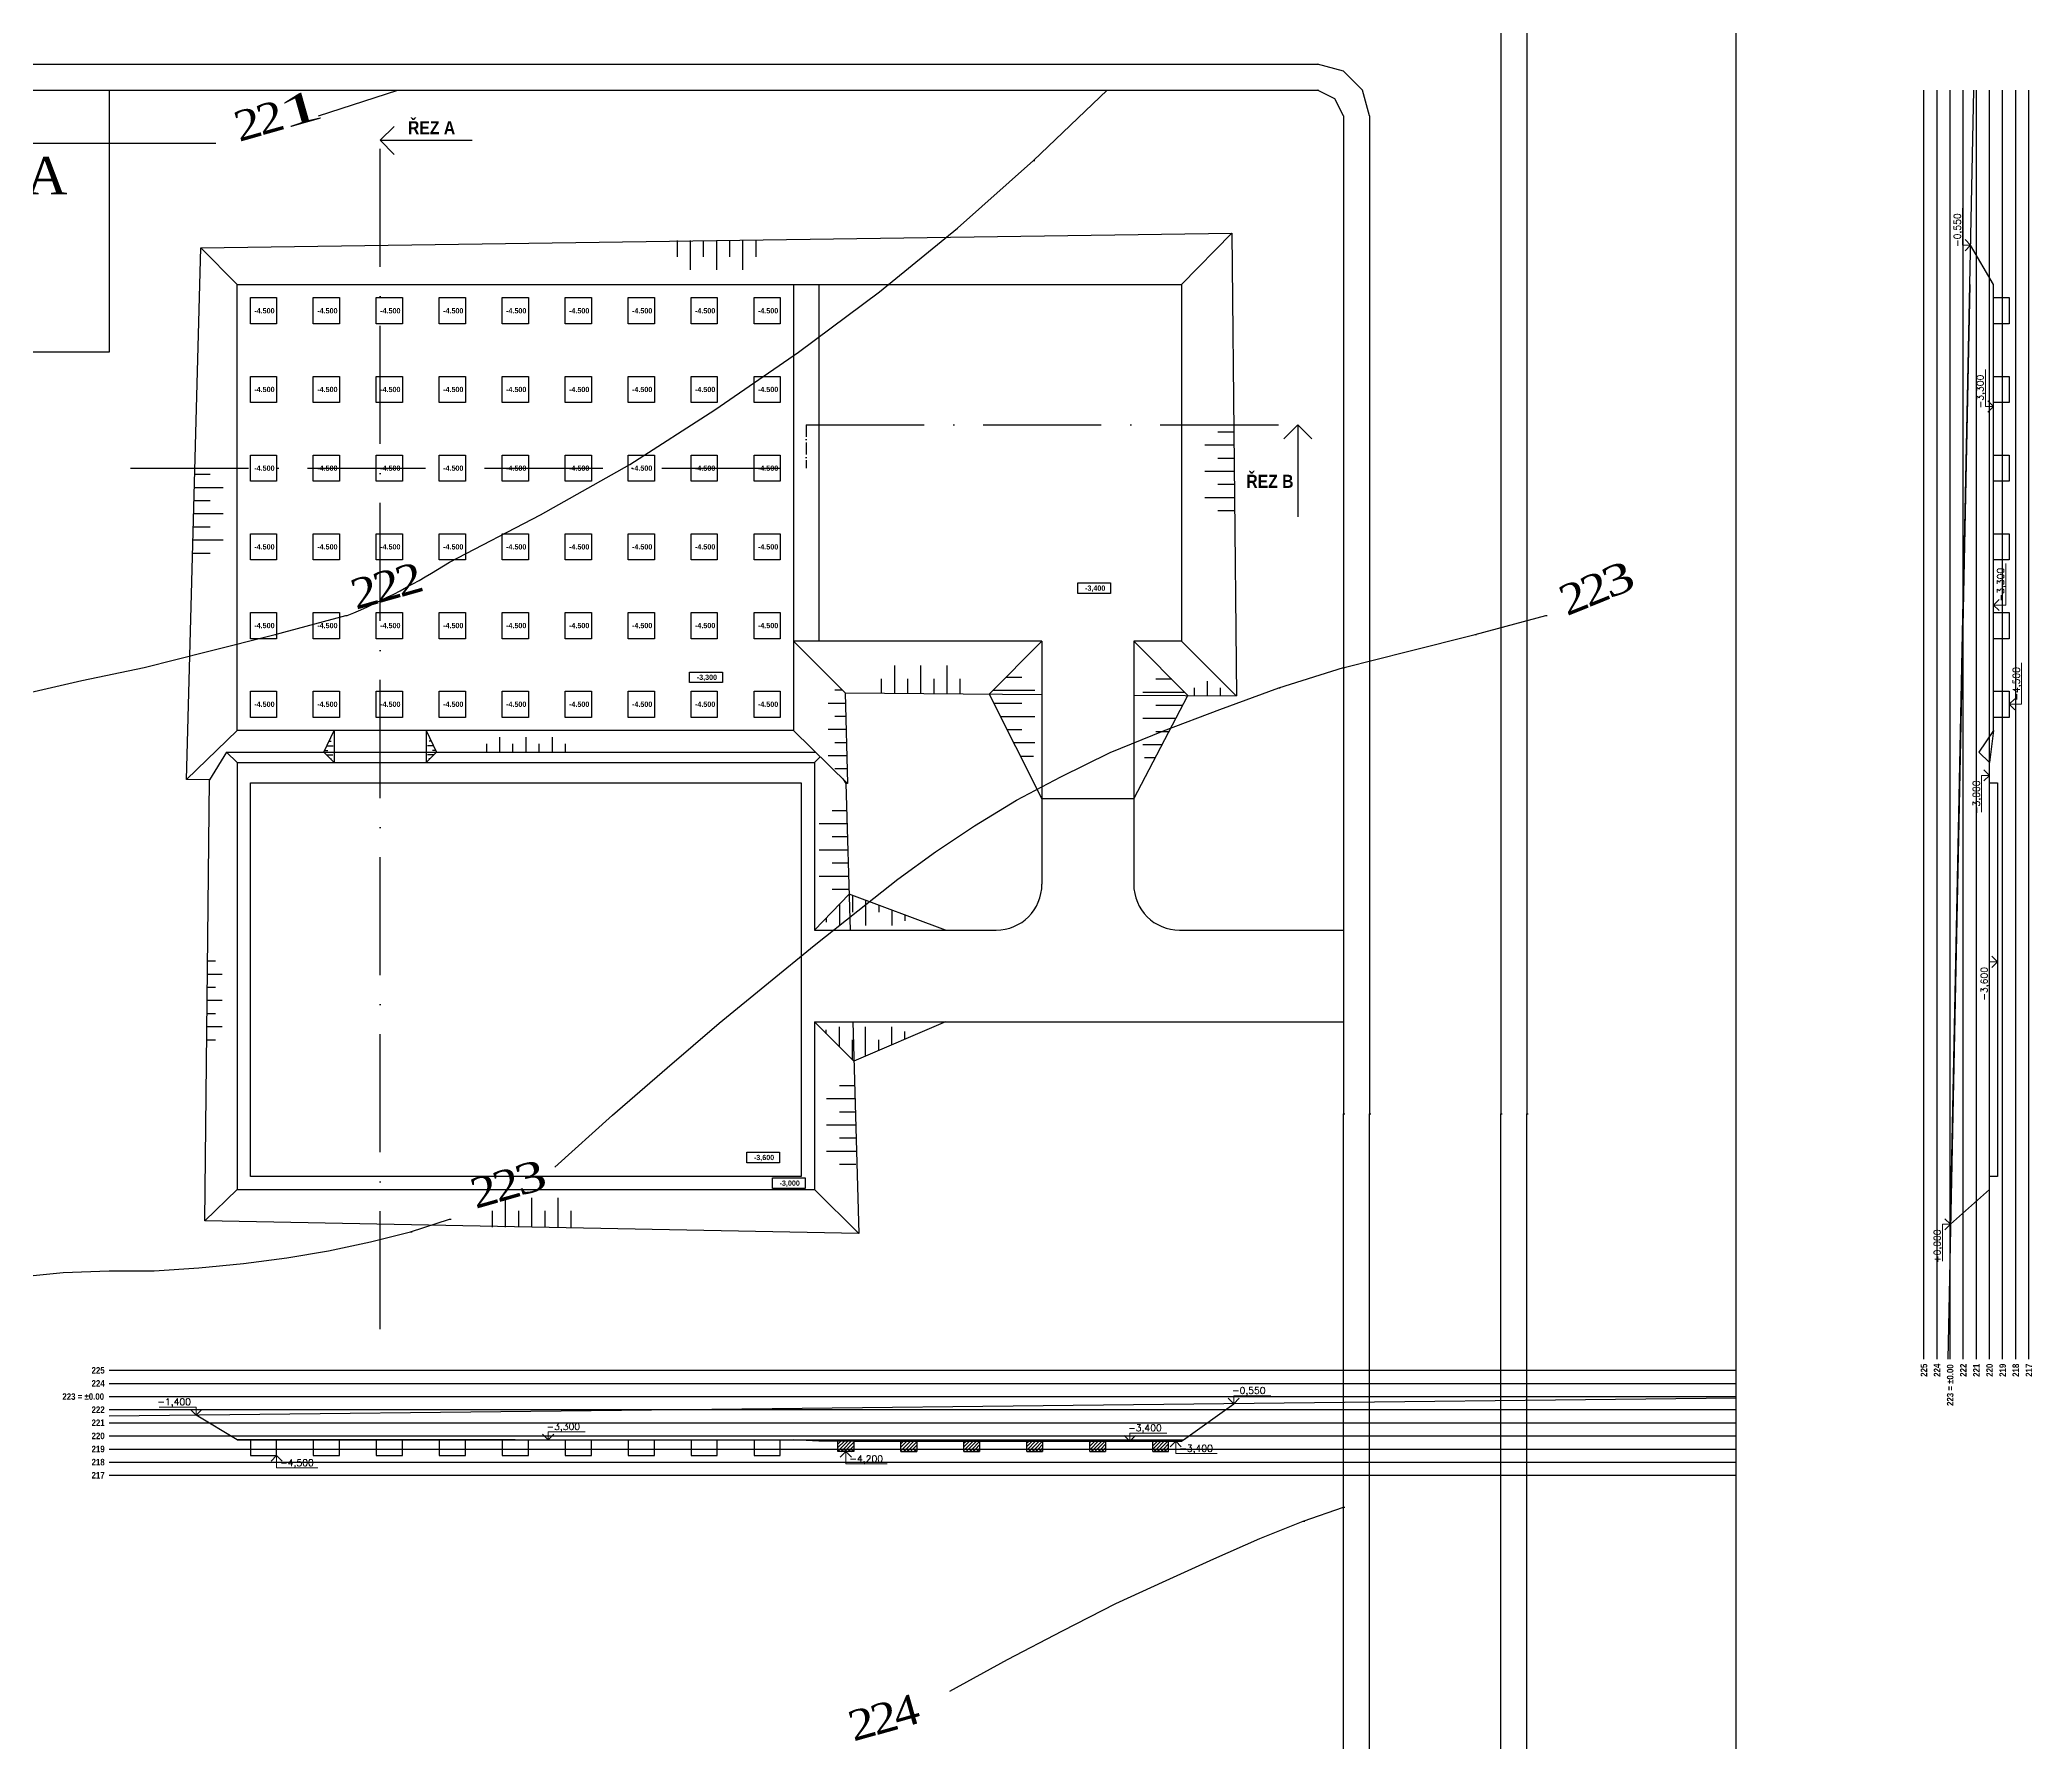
# Model space of a CAD drawing. Header units: millimetres. Extents: x -51 to 2999949, y -1641567 to 415040.
# Drawn here: x 1010620 to 1162515, y -1203303 to -1073515 of the extents above; entities that cross this region are included whole.
import ezdxf

# ---------------------------------------------------------------- set-up
doc = ezdxf.new("R2010")
doc.units = ezdxf.units.MM
doc.header["$LTSCALE"] = 75
doc.header["$MEASUREMENT"] = 0
doc.linetypes.add('ACAD_ISO10W100', pattern=[18, 12, -3, 0, -3])
doc.layers.get('0').update_dxf_attribs({"linetype": 'CONTINUOUS'})
for name, color, linetype in [('cesty', 161, 'CONTINUOUS'), ('DNO', 210, 'CONTINUOUS'), ('objekt A patky', 130, 'CONTINUOUS'), ('objekt A+B', 10, 'CONTINUOUS'), ('objekt C', 30, 'CONTINUOUS'), ('objekt C deska', 150, 'CONTINUOUS'), ('svahování', 80, 'CONTINUOUS'), ('TEXT hloubky ŘEZ', 255, 'CONTINUOUS'), ('TEXT hlouby PPD', 255, 'CONTINUOUS'), ('TEXT hlouby SJ', 6, 'CONTINUOUS'), ('ŘEZ', 10, 'ACAD_ISO10W100'), ('ŘEZ bílá', 251, 'CONTINUOUS'), ('ŘEZ červená', 10, 'CONTINUOUS'), ('šrafy', 90, 'CONTINUOUS')]:
    doc.layers.add(name, color=color, linetype=linetype)
doc.layers.add('texty', color=255, linetype='CONTINUOUS', lineweight=15)
doc.styles.add('hloubky patek a pasu', font='ariblk.ttf', dxfattribs={"width": 0.75, "height": 400})
doc.styles.add('romans', font='romans.shx')
doc.styles.add('TIMESNEWROMAN', font='times.ttf')
doc.styles.add('ŘEZ', font='ariblk.ttf', dxfattribs={"width": 0.75, "height": 1000})
doc.styles.add('ŘEZ HLOUBKY', font='ariblk.ttf', dxfattribs={"width": 0.75, "height": 500})
pattern_1 = [(45, (2149.33, -1361855.72), (-132.58252, 132.58252), [])]

# ---------------------------------------------------------------- blocks, each defined once
blk = doc.blocks.new('*U34')
at = {"layer": 'objekt A patky', "extrusion": (3.35875e-15, -3.39308e-16, -1)}
blk.add_lwpolyline([(1000, 1000), (-1000, 1000), (-1000, -1000), (1000, -1000)], close=True, dxfattribs=at)
blk = doc.blocks.new('*U35')
at = {"layer": 'objekt A patky', "color": 0, "linetype": 'ByBlock', "lineweight": -2, "transparency": 16777216}
for p in [(-38400, 30000), (-33600, 30000), (-28800, 30000), (-24000, 30000), (-19200, 30000), (-14400, 30000), (-9600, 30000), (-4800, 30000), (0, 30000), (-38400, 24000), (-33600, 24000), (-28800, 24000), (-24000, 24000), (-19200, 24000), (-14400, 24000), (-9600, 24000), (-4800, 24000), (0, 24000), (-38400, 18000), (-33600, 18000), (-28800, 18000), (-24000, 18000), (-19200, 18000), (-14400, 18000), (-9600, 18000), (-4800, 18000), (0, 18000), (-38400, 12000), (-33600, 12000), (-28800, 12000), (-24000, 12000), (-19200, 12000), (-14400, 12000), (-9600, 12000), (-4800, 12000), (0, 12000), (-38400, 6000), (-33600, 6000), (-28800, 6000), (-24000, 6000), (-19200, 6000), (-14400, 6000), (-9600, 6000), (-4800, 6000), (0, 6000), (-38400, 0), (-33600, 0), (-28800, 0), (-24000, 0), (-19200, 0), (-14400, 0), (-9600, 0), (-4800, 0), (0, 0)]:
    blk.add_blockref('*U34', p, dxfattribs=at)
blk = doc.blocks.new('*U32')
at = {"layer": 'DNO'}
for p, q in [((-600, 1000), (600, 1000)), ((600, 1000), (600, -1000)), ((600, -1000), (-600, -1000))]:
    blk.add_line(p, q, dxfattribs=at)
blk = doc.blocks.new('*U33')
at = {"layer": 'DNO', "color": 0, "linetype": 'ByBlock', "lineweight": -2, "transparency": 16777216}
for p in [(0, 0), (0, -6000), (0, -12000), (0, -18000), (0, -24000), (0, -30000)]:
    blk.add_blockref('*U32', p, dxfattribs=at)
blk = doc.blocks.new('*U30')
at = {"layer": 'DNO'}
for p, q in [((-1000, 600), (-1000, -600)), ((1000, -600), (1000, 600)), ((-1000, -600), (1000, -600))]:
    blk.add_line(p, q, dxfattribs=at)
blk = doc.blocks.new('*U31')
at = {"layer": 'DNO', "color": 0, "linetype": 'ByBlock', "lineweight": -2, "transparency": 16777216}
for p in [(0, 0), (4800, 0), (9600, 0), (14400, 0), (19200, 0), (24000, 0), (28800, 0), (33600, 0), (38400, 0)]:
    blk.add_blockref('*U30', p, dxfattribs=at)

msp = doc.modelspace()

# ---------------------------------------------------------------- hatches: boundary and pattern name
at = {"layer": 'šrafy'}
h = msp.add_hatch(dxfattribs=at)
h.set_pattern_fill('ANSI31', color=256, scale=1500)
h.set_pattern_definition(pattern_1)
h.paths.add_polyline_path([(1072669.7798, -1180352.6833), (1071469.7798, -1180352.6833), (1071469.7798, -1180952.6833), (1072669.7798, -1180952.6833)])
h = msp.add_hatch(dxfattribs=at)
h.set_pattern_fill('ANSI31', color=256, scale=1500)
h.set_pattern_definition(pattern_1)
h.paths.add_polyline_path([(1072669.7798, -1180952.6833), (1071469.7798, -1180952.6833), (1071469.7798, -1181152.6833), (1072669.7798, -1181152.6833)])
h = msp.add_hatch(dxfattribs=at)
h.set_pattern_fill('ANSI31', color=256, scale=1500)
h.set_pattern_definition(pattern_1)
h.paths.add_polyline_path([(1077469.7798, -1180352.6833), (1076269.7798, -1180352.6833), (1076269.7798, -1180952.6833), (1077469.7798, -1180952.6833)])
h = msp.add_hatch(dxfattribs=at)
h.set_pattern_fill('ANSI31', color=256, scale=1500)
h.set_pattern_definition(pattern_1)
h.paths.add_polyline_path([(1077469.7798, -1180952.6833), (1076269.7798, -1180952.6833), (1076269.7798, -1181152.6833), (1077469.7798, -1181152.6833)])
h = msp.add_hatch(dxfattribs=at)
h.set_pattern_fill('ANSI31', color=256, scale=1500)
h.set_pattern_definition(pattern_1)
h.paths.add_polyline_path([(1082269.7798, -1180352.6833), (1081069.7798, -1180352.6833), (1081069.7798, -1180952.6833), (1082269.7798, -1180952.6833)])
h = msp.add_hatch(dxfattribs=at)
h.set_pattern_fill('ANSI31', color=256, scale=1500)
h.set_pattern_definition(pattern_1)
h.paths.add_polyline_path([(1082269.7798, -1180952.6833), (1081069.7798, -1180952.6833), (1081069.7798, -1181152.6833), (1082269.7798, -1181152.6833)])
h = msp.add_hatch(dxfattribs=at)
h.set_pattern_fill('ANSI31', color=256, scale=1500)
h.set_pattern_definition(pattern_1)
h.paths.add_polyline_path([(1087069.7798, -1180352.6833), (1085869.7798, -1180352.6833), (1085869.7798, -1180952.6833), (1087069.7798, -1180952.6833)])
h = msp.add_hatch(dxfattribs=at)
h.set_pattern_fill('ANSI31', color=256, scale=1500)
h.set_pattern_definition(pattern_1)
h.paths.add_polyline_path([(1087069.7798, -1180952.6833), (1085869.7798, -1180952.6833), (1085869.7798, -1181152.6833), (1087069.7798, -1181152.6833)])
h = msp.add_hatch(dxfattribs=at)
h.set_pattern_fill('ANSI31', color=256, scale=1500)
h.set_pattern_definition(pattern_1)
h.paths.add_polyline_path([(1091869.7798, -1180352.6833), (1090669.7798, -1180352.6833), (1090669.7798, -1180952.6833), (1091869.7798, -1180952.6833)])
h = msp.add_hatch(dxfattribs=at)
h.set_pattern_fill('ANSI31', color=256, scale=1500)
h.set_pattern_definition(pattern_1)
h.paths.add_polyline_path([(1091869.7798, -1180952.6833), (1090669.7798, -1180952.6833), (1090669.7798, -1181152.6833), (1091869.7798, -1181152.6833)])
h = msp.add_hatch(dxfattribs=at)
h.set_pattern_fill('ANSI31', color=256, scale=1500)
h.set_pattern_definition(pattern_1)
h.paths.add_polyline_path([(1096669.7798, -1180352.6833), (1095469.7798, -1180352.6833), (1095469.7798, -1180952.6833), (1096669.7798, -1180952.6833)])
h = msp.add_hatch(dxfattribs=at)
h.set_pattern_fill('ANSI31', color=256, scale=1500)
h.set_pattern_definition(pattern_1)
h.paths.add_polyline_path([(1096669.7798, -1180952.6833), (1095469.7798, -1180952.6833), (1095469.7798, -1181152.6833), (1096669.7798, -1181152.6833)])
h = msp.add_hatch(dxfattribs=at)
h.set_pattern_fill('ANSI31', color=256, scale=1500)
h.set_pattern_definition([(45, (2149.33, -1361855.72), (-132.58252, 132.58252), [])])
h.paths.add_polyline_path([(1097805.5361, -1180252.6833), (1097669.7798, -1180252.6833), (1097669.7798, -1180352.6833)])

# ---------------------------------------------------------------- linework, layer by layer
for p, q in [((959847.5854, -1075359.4626), (1108142.3038, -1075359.4626)), ((959847.5854, -1077339.8098), (1108142.3038, -1077339.8098)), ((1021855.6645, -1081403.3751), (1024041.7669, -1081403.3751))]:
    msp.add_line(p, q)
msp.add_lwpolyline([(929948.9938, -1005854.5122), (929948.9938, -1302854.5122), (1139948.9938, -1302854.5122), (1139948.9938, -1005854.5122)], close=True)
for points in [[(1122004.7468, -1059336.635), (1122004.7468, -1155396.4211), (1122107.6179, -1155396.4211)], [(1123985.0939, -1059336.635), (1123985.0939, -1155396.4211), (1124087.9781, -1155396.4211)], [(1112000.127, -1079320.1569), (1111460.0406, -1077339.8098), (1110019.7798, -1075899.5621), (1108039.4327, -1075359.4626), (1108142.3038, -1075359.4626)], [(957764.3607, -1097323.3316), (957764.3607, -1077339.8098), (1015914.6166, -1077339.8098), (1015914.6166, -1097323.3316), (985797.873, -1097323.3316), (985797.873, -1077339.8098), (985797.873, -1097323.3316), (957764.3607, -1097323.3316), (957867.2383, -1097323.3316)], [(1031860.2843, -1079320.1569), (1037904.1968, -1077339.8098), (1038007.081, -1077339.8098)], [(1086384.1901, -1082715.0339), (1091990.8873, -1077339.8098), (1092093.7715, -1077339.8098)], [(1110019.7798, -1079320.1569), (1109351.0915, -1078008.4981), (1108039.4327, -1077339.8098), (1108142.3038, -1077339.8098)], [(1110019.7798, -1079320.1569), (1110019.7798, -1155396.4211), (1110122.664, -1155396.4211)], [(1112000.127, -1079320.1569), (1112000.127, -1155396.4211), (1112103.0111, -1155396.4211)], [(957764.3607, -1087318.6987), (961725.0615, -1086007.0399), (965454.2892, -1084695.3811), (968977.7682, -1083718.0795), (972269.7742, -1082817.905), (975458.909, -1082174.9345), (978416.5708, -1081737.7323), (981271.3615, -1081506.2462), (983817.5258, -1081403.3751), (1021958.5356, -1081403.3751)], [(1041864.9041, -1113346.1592), (1048783.2602, -1109719.796), (1055598.7582, -1105887.6906), (1062079.899, -1101721.2542), (1068458.1687, -1097323.3316), (1074630.6832, -1092719.6668), (1080571.7376, -1087884.5159), (1086384.1901, -1082715.0339), (1086487.0612, -1082715.0339)], [(1028568.2784, -1118849.9723), (1033943.5025, -1117409.7246), (1034046.3736, -1117409.7246)], [(1120059.47, -1118849.9723), (1125434.6942, -1117409.7246), (1125537.5653, -1117409.7246)], [(957764.3607, -1137393.2464), (964142.6304, -1134975.684), (970057.954, -1132892.4527), (975664.6577, -1131014.9767), (980834.1397, -1129368.9868), (985669.2776, -1128057.328), (990067.2001, -1126848.5402), (994156.4898, -1125974.0836), (997885.7175, -1125433.9842), (1001512.0742, -1124868.1931), (1005369.8973, -1124122.3515), (1009536.3469, -1123350.7659), (1013831.3918, -1122347.7466), (1018563.6455, -1121370.4188), (1023398.7964, -1120161.6311), (1028568.2784, -1118849.9723), (1028671.1495, -1118849.9723)], [(1109951.4623, -1121391.7683), (1110054.8371, -1121370.4188), (1114889.9881, -1120161.6311), (1120059.47, -1118849.9723), (1120162.3411, -1118849.9723)], [(1105081.7709, -1122913.5638), (1110019.7798, -1121370.4188), (1110122.664, -1121370.4188)], [(1049889.1768, -1159459.9995), (1054287.0994, -1155499.2922), (1058453.5358, -1151898.673), (1062414.2432, -1148478.0651), (1066169.1821, -1145417.5322), (1069666.9564, -1142562.7284), (1072984.6802, -1139913.693), (1076045.2262, -1137496.1175), (1078900.0038, -1135412.8993), (1081883.3964, -1133432.5521), (1085072.5313, -1131477.9228), (1088467.4083, -1129703.3179), (1092222.3604, -1127851.5596), (1096285.9257, -1126205.5697), (1100580.9772, -1124559.5537), (1105081.7709, -1122913.5638), (1105184.642, -1122913.5638)], [(955784.0135, -1155396.4211), (955784.0135, -1237413.7463), (956324.1064, -1239496.9711), (957764.3607, -1240937.2254), (959847.5854, -1241477.3182), (1108039.4327, -1241477.3182), (1110019.7798, -1240937.2254), (1111460.0406, -1239496.9711), (1112000.127, -1237413.7463), (1112000.127, -1155396.4211), (1112103.0111, -1155396.4211)], [(957764.3607, -1155396.4211), (957764.3607, -1237413.7463), (958407.3312, -1238828.2828), (959847.5854, -1239496.9711), (1108039.4327, -1239496.9711), (1109351.0915, -1238828.2828), (1110019.7798, -1237413.7463), (1110019.7798, -1155396.4211), (1110122.664, -1155396.4211)], [(1122004.7468, -1257500.1458), (1122004.7468, -1155396.4211), (1122107.6179, -1155396.4211)], [(1123985.0939, -1257500.1458), (1123985.0939, -1155396.4211), (1124087.9781, -1155396.4211)], [(1038881.5245, -1164398.0085), (1041864.9041, -1163420.7069), (1041967.7883, -1163420.7069)], [(1009099.1251, -1167818.6164), (1012391.1376, -1167484.2722), (1015914.6166, -1167355.6834), (1019335.2179, -1167355.6834), (1022730.1081, -1167149.9281), (1026150.7029, -1166815.5839), (1029442.7089, -1166378.3556), (1032631.8437, -1165838.2693), (1035820.9786, -1165169.5679), (1038881.5245, -1164398.0085), (1039010.1134, -1164398.0085)], [(1106933.5292, -1186464.7616), (1110019.7798, -1185384.5759), (1110122.664, -1185384.5759)], [(1080005.9204, -1199427.0563), (1084403.843, -1197009.4809), (1088595.9972, -1194823.3785), (1092659.5756, -1192740.1472), (1096491.681, -1190965.5553), (1100118.0311, -1189319.5523), (1103641.5101, -1187776.4205), (1106933.5292, -1186464.7616), (1107062.118, -1186464.7616)]]:
    msp.add_lwpolyline(points)
msp.add_open_spline([(1034046.3736, -1117409.7246), (1036855.9695, -1116258.6218), (1039416.5218, -1114858.4755), (1041864.9041, -1113346.1592)], degree=3)
at = {"layer": 'cesty'}
for p, q in [((1087019.7798, -1119371.4211), (1082997.2698, -1123393.9312)), ((1087019.7798, -1119371.4211), (1087019.7798, -1137896.4211)), ((1094019.7798, -1119371.4211), (1094019.7798, -1137896.4211)), ((1094019.7798, -1119371.4211), (1098154.5737, -1123506.215)), ((1094019.7798, -1119371.4211), (1094019.7798, -1131371.4211)), ((1082997.2698, -1123393.9312), (1087019.7798, -1131371.4211)), ((1087019.7798, -1123423.7295), (1087019.7798, -1135423.7295)), ((1094019.7798, -1131371.4211), (1098154.5737, -1123506.215)), ((1032262.7267, -1127814.368), (1033069.7798, -1126171.4211)), ((1033069.7798, -1126171.4211), (1033069.7798, -1128621.4211)), ((1040069.7798, -1126171.4211), (1040069.7798, -1128621.4211)), ((1040069.7798, -1126171.4211), (1040848.9011, -1127814.368)), ((1033069.7798, -1128621.4211), (1032262.7267, -1127814.368)), ((1040069.7798, -1128621.4211), (1040848.9011, -1127814.368)), ((1094019.7798, -1131371.4211), (1087019.7798, -1131371.4211)), ((1069669.7798, -1141396.4211), (1072313.0059, -1138658.4344)), ((1079669.7798, -1141396.4211), (1072313.0059, -1138658.4344)), ((1069669.7798, -1141396.4211), (1083519.7798, -1141396.4211)), ((1069669.7798, -1141396.4211), (1079669.7798, -1141396.4211)), ((1097519.7798, -1141396.4211), (1106019.7798, -1141396.4211)), ((1097519.7798, -1141396.4211), (1110019.7798, -1141396.4211)), ((1069669.7798, -1148396.4211), (1110019.7798, -1148396.4211)), ((1069669.7798, -1148396.4211), (1072680.984, -1151379.9297)), ((1079669.7798, -1148396.4211), (1072680.984, -1151379.9297))]:
    msp.add_line(p, q, dxfattribs=at)
for centre, start, end in [((1083519.7798, -1137896.4211), 270, 0), ((1097519.7798, -1137896.4211), 180, 270)]:
    msp.add_arc(centre, 3500, start, end, dxfattribs=at)
at = {"layer": 'DNO'}
for p, q in [((1159565.2522, -1092171.4211), (1157822.0253, -1089167.8624)), ((1159565.2522, -1126171.4211), (1159565.2522, -1092171.4211)), ((1159565.2522, -1126171.4211), (1159565.2522, -1116282.0271)), ((1159565.2522, -1126171.4211), (1158458.1991, -1127814.368)), ((1159565.2522, -1126171.4211), (1159265.2522, -1128621.4211)), ((1159265.2522, -1128621.4211), (1158458.1991, -1127814.368)), ((1159265.2522, -1161171.4211), (1159265.2522, -1128621.4211)), ((1159265.2522, -1130171.4211), (1159865.2522, -1130171.4211)), ((1159865.2522, -1130171.4211), (1159865.2522, -1160171.4211)), ((1159865.2522, -1160171.4211), (1159265.2522, -1160171.4211)), ((1159265.2522, -1161171.4211), (1156289.0545, -1163821.6545)), ((1025669.7798, -1180252.6833), (1022531.0495, -1178365.8618)), ((1097805.5361, -1180252.6833), (1101640.6933, -1177501.3133)), ((1025669.7798, -1180252.6833), (1068069.7798, -1180252.6833)), ((1046869.7798, -1180252.6833), (1025669.7798, -1180252.6833)), ((1068069.7798, -1180252.6833), (1097805.5361, -1180252.6833)), ((1070019.7798, -1180352.6833), (1068069.7798, -1180252.6833)), ((1072669.7798, -1180352.6833), (1070019.7798, -1180352.6833)), ((1071469.7798, -1181152.6833), (1071469.7798, -1180352.6833)), ((1072669.7798, -1181152.6833), (1071469.7798, -1181152.6833)), ((1072669.7798, -1180352.6833), (1076269.7798, -1180352.6833)), ((1072669.7798, -1180352.6833), (1072669.7798, -1181152.6833)), ((1076269.7798, -1180352.6833), (1097669.7798, -1180352.6833)), ((1076269.7798, -1181152.6833), (1076269.7798, -1180352.6833)), ((1076269.7798, -1181152.6833), (1077469.7798, -1181152.6833)), ((1077469.7798, -1180352.6833), (1077469.7798, -1181152.6833)), ((1081069.7798, -1181152.6833), (1081069.7798, -1180352.6833)), ((1081069.7798, -1181152.6833), (1082269.7798, -1181152.6833)), ((1082269.7798, -1180352.6833), (1082269.7798, -1181152.6833)), ((1085869.7798, -1181152.6833), (1085869.7798, -1180352.6833)), ((1085869.7798, -1181152.6833), (1087069.7798, -1181152.6833)), ((1087069.7798, -1180352.6833), (1087069.7798, -1181152.6833)), ((1090669.7798, -1181152.6833), (1090669.7798, -1180352.6833)), ((1090669.7798, -1181152.6833), (1091869.7798, -1181152.6833)), ((1091869.7798, -1180352.6833), (1091869.7798, -1181152.6833)), ((1095469.7798, -1181152.6833), (1095469.7798, -1180352.6833)), ((1095469.7798, -1181152.6833), (1096669.7798, -1181152.6833)), ((1096669.7798, -1181152.6833), (1096669.7798, -1180352.6833)), ((1097669.7798, -1180352.6833), (1097805.5361, -1180252.6833))]:
    msp.add_line(p, q, dxfattribs=at)
at = {"layer": 'objekt A+B'}
for p, q in [((1022896.208, -1089361.0849), (1101498.657, -1088250.3465)), ((1097669.7798, -1092171.4211), (1101498.657, -1088250.3465)), ((1101498.657, -1088250.3465), (1101841.4152, -1123533.5267)), ((1021800.0449, -1129917.5325), (1022896.208, -1089361.0849)), ((1022896.208, -1089361.0849), (1025669.7798, -1092171.4211)), ((1025669.7798, -1092171.4211), (1097669.7798, -1092171.4211)), ((1025669.7798, -1126171.4211), (1025669.7798, -1092171.4211)), ((1068069.7798, -1092171.4211), (1068069.7798, -1119371.4211)), ((1068069.7798, -1092171.4211), (1068069.7798, -1119371.4211)), ((1070019.7798, -1092171.4211), (1070019.7798, -1119371.4211)), ((1070019.7798, -1092171.4211), (1070019.7798, -1119371.4211)), ((1097669.7798, -1092171.4211), (1097669.7798, -1119371.4211)), ((1087019.7798, -1119371.4211), (1068069.7798, -1119371.4211)), ((1068069.7798, -1119371.4211), (1068069.7798, -1126171.4211)), ((1068069.7798, -1119371.4211), (1072010.904, -1123312.5453)), ((1097669.7798, -1119371.4211), (1094019.7798, -1119371.4211)), ((1097669.7798, -1119371.4211), (1101831.8143, -1123533.4556)), ((1072010.904, -1123312.5453), (1072185.7949, -1130208.844)), ((1072010.904, -1123312.5453), (1087019.7798, -1123423.7295)), ((1094019.7798, -1123475.5849), (1101841.4152, -1123533.5267)), ((1025669.7798, -1126171.4211), (1021800.0449, -1129917.5325)), ((1068069.7798, -1126171.4211), (1025669.7798, -1126171.4211)), ((1068069.7798, -1126171.4211), (1072185.7949, -1130208.844)), ((1023562.1238, -1129927.7202), (1021800.0449, -1129917.5325)), ((1072185.7949, -1130208.844), (1072068.576, -1130208.1662))]:
    msp.add_line(p, q, dxfattribs=at)
at = {"layer": 'objekt C'}
for p, q in [((1024862.7267, -1127814.368), (1023562.1238, -1129927.7202)), ((1025669.7798, -1128621.4211), (1024862.7267, -1127814.368)), ((1024862.7267, -1127814.368), (1069744.7083, -1127814.368)), ((1069669.7798, -1128621.4211), (1070106.3972, -1128169.1508)), ((1023206.4049, -1163561.5747), (1023562.1238, -1129927.7202)), ((1025669.7798, -1128621.4211), (1025669.7798, -1161171.4211)), ((1025669.7798, -1128621.4211), (1069669.7798, -1128621.4211)), ((1069669.7798, -1128621.4211), (1069669.7798, -1141396.4211)), ((1071838.6105, -1129868.2887), (1072068.576, -1130208.1662)), ((1072068.576, -1130208.1662), (1072392.2041, -1141396.4211)), ((1069669.7798, -1148396.4211), (1069669.7798, -1161171.4211)), ((1072594.6839, -1148396.4211), (1073061.4127, -1164531.8594)), ((1025669.7798, -1161171.4211), (1023206.4049, -1163561.5747)), ((1025669.7798, -1161171.4211), (1069669.7798, -1161171.4211)), ((1069669.7798, -1161171.4211), (1073061.4127, -1164531.8594)), ((1073061.4127, -1164531.8594), (1023206.4049, -1163561.5747))]:
    msp.add_line(p, q, dxfattribs=at)
at = {"layer": 'objekt C deska', "extrusion": (1.93959e-16, -3.39308e-16, -1)}
for p, q in [((1026669.7798, -1130171.4211), (1068669.7798, -1130171.4211)), ((1026669.7798, -1160171.4211), (1026669.7798, -1130171.4211)), ((1068669.7798, -1130171.4211), (1068669.7798, -1160171.4211)), ((1068669.7798, -1160171.4211), (1026669.7798, -1160171.4211))]:
    msp.add_line(p, q, dxfattribs=at)
at = {"layer": 'svahování'}
for p, q in [((1059197.4325, -1088805.7157), (1059197.4325, -1090055.7157)), ((1060197.4325, -1088805.7157), (1060197.4325, -1091055.7157)), ((1061197.4325, -1088805.7157), (1061197.4325, -1090055.7157)), ((1062197.4325, -1088805.7157), (1062197.4325, -1091055.7157)), ((1063197.4325, -1088791.5846), (1063197.4325, -1090055.7157)), ((1064197.4325, -1088777.4535), (1064197.4325, -1091055.7157)), ((1065197.4325, -1088763.3224), (1065197.4325, -1090055.7157)), ((1101646.0646, -1103424.3382), (1100439.3679, -1103424.3382)), ((1101655.7791, -1104424.3382), (1099439.3679, -1104424.3382)), ((1101665.4936, -1105424.3382), (1100439.3679, -1105424.3382)), ((1022429.2107, -1106639.3087), (1023598.1265, -1106639.3087)), ((1101675.2081, -1106424.3382), (1099439.3679, -1106424.3382)), ((1022375.1545, -1108639.3087), (1023598.1265, -1108639.3087)), ((1022402.1826, -1107639.3087), (1024598.1265, -1107639.3087)), ((1101689.3679, -1108424.3382), (1099439.3679, -1108424.3382)), ((1101689.3679, -1107424.3382), (1100439.3679, -1107424.3382)), ((1022348.1265, -1109639.3087), (1024598.1265, -1109639.3087)), ((1101689.3679, -1109424.3382), (1100439.3679, -1109424.3382)), ((1022294.0703, -1111639.3087), (1024598.1265, -1111639.3087)), ((1022348.1265, -1110639.3087), (1023598.1265, -1110639.3087)), ((1022267.0422, -1112639.3087), (1023598.1265, -1112639.3087)), ((1074794.6452, -1123333.167), (1074794.6452, -1122223.2723)), ((1075794.6452, -1123340.5749), (1075794.6452, -1121223.2723)), ((1076794.6452, -1123347.9828), (1076794.6452, -1122223.2723)), ((1077794.6452, -1123355.3907), (1077794.6452, -1121223.2723)), ((1078794.6452, -1123362.7986), (1078794.6452, -1122223.2723)), ((1079794.6452, -1123370.2065), (1079794.6452, -1121223.2723)), ((1080794.6452, -1123377.6144), (1080794.6452, -1122223.2723)), ((1084295.0067, -1122096.1942), (1085490.6182, -1122096.1942)), ((1096912.8801, -1122264.5214), (1095704.024, -1122264.5214)), ((1099640.6933, -1123517.224), (1099640.6933, -1122410.5302)), ((1071801.9215, -1123103.5628), (1071225.2647, -1123103.5628)), ((1083295.0067, -1123096.1942), (1086490.6182, -1123096.1942)), ((1097912.8801, -1123264.5214), (1094704.024, -1123264.5214)), ((1098640.6933, -1123509.8161), (1098640.6933, -1122910.5302)), ((1100640.6933, -1123524.6319), (1100640.6933, -1122910.5302)), ((1072030.9643, -1124103.5628), (1070725.2647, -1124103.5628)), ((1072056.3244, -1125103.5628), (1071225.2647, -1125103.5628)), ((1083351.3736, -1124096.1942), (1085490.6182, -1124096.1942)), ((1083855.6062, -1125096.1942), (1086490.6182, -1125096.1942)), ((1097230.2197, -1125264.5214), (1094704.024, -1125264.5214)), ((1097755.9267, -1124264.5214), (1095704.024, -1124264.5214)), ((1032666.2533, -1126992.8946), (1032840.027, -1126992.8946)), ((1040459.3405, -1126992.8946), (1040299.5327, -1126992.8946)), ((1045692.883, -1127817.8584), (1045692.883, -1126692.8584)), ((1047692.883, -1127817.8584), (1047692.883, -1126692.8584)), ((1049692.883, -1127817.8584), (1049692.883, -1126692.8584)), ((1072081.6845, -1126103.5628), (1070725.2647, -1126103.5628)), ((1084359.8387, -1126096.1942), (1085490.6182, -1126096.1942)), ((1096704.5127, -1126264.5214), (1095704.024, -1126264.5214)), ((1032325.8146, -1127685.9377), (1032577.1723, -1127685.9377)), ((1032483.8852, -1128035.5265), (1032961.921, -1128035.5265)), ((1032494.2318, -1127343.0848), (1032974.3306, -1127343.0848)), ((1032781.0239, -1128332.6652), (1032857.9501, -1128332.6652)), ((1040625.4084, -1127343.0848), (1040165.2291, -1127343.0848)), ((1040635.3969, -1128035.5265), (1040177.6387, -1128035.5265)), ((1040348.542, -1128332.6652), (1040281.6096, -1128332.6652)), ((1040787.9967, -1127685.9377), (1040562.3874, -1127685.9377)), ((1044692.883, -1127817.8584), (1044692.883, -1127192.8584)), ((1046692.883, -1127817.8584), (1046692.883, -1127192.8584)), ((1048692.883, -1127817.8584), (1048692.883, -1127192.8584)), ((1050692.883, -1127817.8584), (1050692.883, -1127192.8584)), ((1072132.4048, -1128103.5628), (1070725.2647, -1128103.5628)), ((1072107.0447, -1127103.5628), (1071225.2647, -1127103.5628)), ((1084864.0713, -1127096.1942), (1086490.6182, -1127096.1942)), ((1086388.8586, -1128152.6088), (1085396.7499, -1128152.6088)), ((1096178.8057, -1127264.5214), (1094704.024, -1127264.5214)), ((1095662.8272, -1128246.0159), (1094841.1398, -1128246.0159)), ((1072157.7649, -1129103.5628), (1071225.2647, -1129103.5628)), ((1072128.8189, -1132290.8429), (1071038.812, -1132290.8429)), ((1072157.7446, -1133290.8429), (1070038.812, -1133290.8429)), ((1072186.6703, -1134290.8429), (1071038.812, -1134290.8429)), ((1072215.596, -1135290.8429), (1070038.812, -1135290.8429)), ((1072273.4474, -1137290.8429), (1070038.812, -1137290.8429)), ((1072244.5217, -1136290.8429), (1071038.812, -1136290.8429)), ((1072288.812, -1138290.8429), (1071038.812, -1138290.8429)), ((1072574.9784, -1138755.9333), (1072574.9784, -1140027.1417)), ((1073574.9784, -1139128.1055), (1073574.9784, -1141027.1417)), ((1070574.9784, -1140458.7709), (1070574.9784, -1140791.5106)), ((1071574.9784, -1139422.9205), (1071574.9784, -1141027.1417)), ((1074574.9784, -1139500.2777), (1074574.9784, -1140027.1417)), ((1075574.9784, -1139872.4499), (1075574.9784, -1141027.1417)), ((1076574.9784, -1140244.6221), (1076574.9784, -1140673.3383)), ((1023415.993, -1143744.6474), (1024009.2644, -1143744.6474)), ((1023384.2644, -1144744.6474), (1024509.2644, -1144744.6474)), ((1023384.2644, -1145744.6474), (1024009.2644, -1145744.6474)), ((1023384.2644, -1146744.6474), (1024509.2644, -1146744.6474)), ((1023384.2644, -1147744.6474), (1024009.2644, -1147744.6474)), ((1023384.2644, -1148744.6474), (1024509.2644, -1148744.6474)), ((1023384.2644, -1149744.6474), (1024009.2644, -1149744.6474)), ((1070574.9784, -1149293.2941), (1070574.9784, -1149001.3316)), ((1071574.9784, -1150284.0965), (1071574.9784, -1148765.7005)), ((1072574.9784, -1151274.899), (1072574.9784, -1149765.7005)), ((1073574.9784, -1150998.2846), (1073574.9784, -1148765.7005)), ((1074574.9784, -1150571.3858), (1074574.9784, -1149765.7005)), ((1075574.9784, -1150144.487), (1075574.9784, -1148765.7005)), ((1076574.9784, -1149717.5882), (1076574.9784, -1149119.5039)), ((1072764.2521, -1154258.6193), (1070591.5468, -1154258.6193)), ((1072735.3264, -1153258.6193), (1071591.5468, -1153258.6193)), ((1072793.1778, -1155258.6193), (1071591.5468, -1155258.6193)), ((1072841.5468, -1156258.6193), (1070591.5468, -1156258.6193)), ((1072841.5468, -1157258.6193), (1071591.5468, -1157258.6193)), ((1072841.5468, -1158258.6193), (1070591.5468, -1158258.6193)), ((1072841.5468, -1159258.6193), (1071591.5468, -1159258.6193)), ((1046133.9088, -1164046.7171), (1046133.9088, -1161796.7171)), ((1048133.9088, -1164046.7171), (1048133.9088, -1161796.7171)), ((1050133.9088, -1164046.7171), (1050133.9088, -1161796.7171)), ((1045133.9088, -1164046.7171), (1045133.9088, -1162796.7171)), ((1047133.9088, -1164046.7171), (1047133.9088, -1162796.7171)), ((1049133.9088, -1164046.7171), (1049133.9088, -1162796.7171)), ((1051133.9088, -1164046.7171), (1051133.9088, -1162796.7171))]:
    msp.add_line(p, q, dxfattribs=at)
at = {"layer": 'TEXT hlouby SJ', "elevation": 0}
msp.add_lwpolyline([(1089758.2289, -1114914.9895), (1092258.2289, -1114914.9895), (1092258.2289, -1115714.9895), (1089758.2289, -1115714.9895)], close=True, dxfattribs=at)
at = {"layer": 'TEXT hlouby SJ'}
for points in [[(1060158.2289, -1121714.9895), (1062658.2289, -1121714.9895), (1062658.2289, -1122514.9895), (1060158.2289, -1122514.9895)], [(1064510.0419, -1158326.5747), (1067010.0419, -1158326.5747), (1067010.0419, -1159126.5747), (1064510.0419, -1159126.5747)], [(1066466.2542, -1160282.787), (1068966.2542, -1160282.787), (1068966.2542, -1161082.787), (1066466.2542, -1161082.787)]]:
    msp.add_lwpolyline(points, close=True, dxfattribs=at)
at = {"layer": 'texty', "linetype": 'ByBlock', "lineweight": 20, "ltscale": 5}
for p, q in [((1157209.4415, -1086347.8624), (1157209.4415, -1089167.8624)), ((1157822.0253, -1089167.8624), (1157395.7334, -1088741.5705)), ((1157822.0253, -1089167.8624), (1157209.4415, -1089167.8624)), ((1157822.0253, -1089167.8624), (1157395.7334, -1089594.1543)), ((1158952.6684, -1098651.4211), (1158952.6684, -1101471.4211)), ((1159565.2522, -1101471.4211), (1159138.9603, -1101045.1292)), ((1159565.2522, -1101471.4211), (1158952.6684, -1101471.4211)), ((1159565.2522, -1101471.4211), (1159138.9603, -1101897.713)), ((1160507.0846, -1113448.3555), (1160507.0846, -1116604.9793)), ((1159565.2522, -1116604.9793), (1159991.5441, -1116178.6874)), ((1159565.2522, -1116604.9793), (1159991.5441, -1117031.2712)), ((1159565.2522, -1116604.9793), (1160507.0846, -1116604.9793)), ((1161707.0846, -1121014.7973), (1161707.0846, -1124171.4211)), ((1160765.2522, -1124171.4211), (1161191.5441, -1123745.1292)), ((1160765.2522, -1124171.4211), (1161191.5441, -1124597.713)), ((1160765.2522, -1124171.4211), (1161707.0846, -1124171.4211)), ((1159265.2522, -1129590.3927), (1158652.6684, -1129590.3927)), ((1158652.6684, -1132410.3927), (1158652.6684, -1129590.3927)), ((1159265.2522, -1129590.3927), (1158838.9603, -1129164.1008)), ((1159265.2522, -1129590.3927), (1158838.9603, -1130016.6846)), ((1159865.2522, -1143812.876), (1159438.9603, -1143386.5841)), ((1159865.2522, -1143812.876), (1159252.6684, -1143812.876)), ((1159252.6684, -1146632.876), (1159252.6684, -1143812.876)), ((1159865.2522, -1143812.876), (1159438.9603, -1144239.1679)), ((1156289.0545, -1163821.6545), (1155862.7626, -1163395.3626)), ((1156289.0545, -1163821.6545), (1155676.4706, -1163821.6545)), ((1155676.4706, -1166641.6545), (1155676.4706, -1163821.6545)), ((1156289.0545, -1163821.6545), (1155862.7626, -1164247.9464)), ((1101640.6933, -1177501.3133), (1101214.4014, -1177075.0213)), ((1101640.6933, -1177501.3133), (1101640.6933, -1176888.7294)), ((1104460.6933, -1176888.7294), (1101640.6933, -1176888.7294)), ((1101640.6933, -1177501.3133), (1102066.9852, -1177075.0213)), ((1019711.0495, -1177753.278), (1022531.0495, -1177753.278)), ((1022531.0495, -1178365.8618), (1022104.7576, -1177939.5699)), ((1022531.0495, -1178365.8618), (1022531.0495, -1177753.278)), ((1022531.0495, -1178365.8618), (1022957.3414, -1177939.5699)), ((1049380.9141, -1180252.6833), (1048954.6222, -1179826.3914)), ((1049380.9141, -1180252.6833), (1049380.9141, -1179640.0995)), ((1052200.9141, -1179640.0995), (1049380.9141, -1179640.0995)), ((1049380.9141, -1180252.6833), (1049807.206, -1179826.3914)), ((1093727.4544, -1180352.6833), (1093301.1625, -1179926.3914)), ((1093727.4544, -1180352.6833), (1093727.4544, -1179740.0995)), ((1096547.4544, -1179740.0995), (1093727.4544, -1179740.0995)), ((1093727.4544, -1180352.6833), (1094153.7463, -1179926.3914)), ((1028669.7798, -1181452.6833), (1028243.4879, -1181878.9752)), ((1028669.7798, -1181452.6833), (1029096.0717, -1181878.9752)), ((1028669.7798, -1181452.6833), (1028669.7798, -1182394.5156)), ((1072069.7798, -1181152.6833), (1071643.4879, -1181578.9752)), ((1072069.7798, -1181152.6833), (1072496.0717, -1181578.9752)), ((1072069.7798, -1181152.6833), (1072069.7798, -1182094.5156)), ((1097217.8113, -1180352.6833), (1096791.5194, -1180778.9752)), ((1097217.8113, -1180352.6833), (1097644.1033, -1180778.9752)), ((1097217.8113, -1180352.6833), (1097217.8113, -1181294.5156)), ((1100374.4352, -1181294.5156), (1097217.8113, -1181294.5156)), ((1031826.4037, -1182394.5156), (1028669.7798, -1182394.5156)), ((1075226.4037, -1182094.5156), (1072069.7798, -1182094.5156))]:
    msp.add_line(p, q, dxfattribs=at)
at = {"layer": 'ŘEZ', "linetype": 'Continuous'}
for p, q in [((1036569.7798, -1081176.1186), (1037630.44, -1080115.4584)), ((1036569.7798, -1081176.1186), (1043569.7798, -1081176.1186)), ((1036569.7798, -1081176.1186), (1037622.7388, -1082244.4245)), ((1106540.6933, -1102871.4211), (1105472.3874, -1103924.3801)), ((1106540.6933, -1102871.4211), (1106540.6933, -1109871.4211)), ((1106540.6933, -1102871.4211), (1107601.3535, -1103932.0813))]:
    msp.add_line(p, q, dxfattribs=at)
at = {"layer": 'ŘEZ', "ltscale": 10}
for p, q in [((1036569.7798, -1171821.6545), (1036569.7798, -1081176.1186)), ((1069044.7798, -1102871.4211), (1106540.6933, -1102871.4211)), ((1017531.0495, -1106171.4211), (1069044.7798, -1106171.4211))]:
    msp.add_line(p, q, dxfattribs=at)
at = {"layer": 'ŘEZ'}
msp.add_line((1069044.7798, -1102871.4211), (1069044.7798, -1106171.4211), dxfattribs=at)
at = {"layer": 'ŘEZ bílá'}
for p, q in [((1154265.2522, -1174095.0487), (1154265.2522, -1077339.8098)), ((1155265.2522, -1174095.0487), (1155265.2522, -1077339.8098)), ((1156265.2522, -1174095.0487), (1156265.2522, -1077339.8098)), ((1157265.2522, -1174095.0487), (1157265.2522, -1077339.8098)), ((1158265.2522, -1174095.0487), (1158265.2522, -1077339.8098)), ((1159265.2522, -1174095.0487), (1159265.2522, -1077339.8098)), ((1160265.2522, -1174095.0487), (1160265.2522, -1077339.8098)), ((1161265.2522, -1174095.0487), (1161265.2522, -1077339.8098)), ((1162265.2522, -1174095.0487), (1162265.2522, -1077339.8098)), ((1015914.6166, -1174952.6833), (1139948.9938, -1174952.6833)), ((1015914.6166, -1175952.6833), (1139948.9938, -1175952.6833)), ((1015914.6166, -1176952.6833), (1139948.9938, -1176952.6833)), ((1015914.6166, -1177952.6833), (1139948.9938, -1177952.6833)), ((1015914.6166, -1178952.6833), (1139948.9938, -1178952.6833)), ((1015914.6166, -1179952.6833), (1139948.9938, -1179952.6833)), ((1015914.6166, -1180952.6833), (1139948.9938, -1180952.6833)), ((1015914.6166, -1181952.6833), (1139948.9938, -1181952.6833)), ((1015914.6166, -1182952.6833), (1139948.9938, -1182952.6833))]:
    msp.add_line(p, q, dxfattribs=at)
at = {"layer": 'ŘEZ červená'}
for p, q in [((1156265.2522, -1164980.7961), (1158064.9073, -1077339.8098)), ((1157760.349, -1092171.4211), (1156078.0965, -1174095.0487)), ((1156265.2522, -1164980.7961), (1157265.2522, -1116282.0271)), ((1139948.9938, -1177081.0374), (1015914.6166, -1178438.261))]:
    msp.add_line(p, q, dxfattribs=at)

# ---------------------------------------------------------------- block references
at = {"layer": 'DNO'}
for name, p in [('*U33', (1160165.2522, -1094171.4211)), ('*U31', (1027669.7798, -1180852.6833))]:
    msp.add_blockref(name, p, dxfattribs=at)
at = {"layer": 'objekt A patky'}
msp.add_blockref('*U35', (1066069.7798, -1124171.4211), dxfattribs=at)

# ---------------------------------------------------------------- texts
at = {"char_height": 2289.83564, "attachment_point": 7, "style": 'TIMESNEWROMAN'}
for s, insert, width, rotation in [('\\W1.16;2', (1027513.7188, -1080811.6832), 3047.345227, 15.800195223), ('\\W1.95;1', (1029185.4395, -1080322.8885), 3945.505769, 15.800195223), ('\\W1.16;2', (1025816.3587, -1081300.3732), 3047.345227, 15.800195223), ('\\W1.35;3', (1130293.122, -1116157.7816), 3263.015794, 21.903186915), ('\\W1.16;2', (1034714.7218, -1116971.9206), 3047.345227, 15.800195223), ('\\W1.16;2', (1036412.0426, -1116483.2044), 3047.345227, 15.800195223), ('\\W1.16;2', (1038109.4419, -1116020.3892), 3047.345227, 15.800195223), ('\\W1.16;2', (1127044.2278, -1117462.1807), 3047.345227, 21.903186915), ('\\W1.16;2', (1128680.0123, -1116795.8039), 3047.345227, 21.903186915), ('\\W1.35;3', (1047213.7695, -1161696.6349), 3263.015794, 15.800195223), ('\\W1.16;2', (1043844.6103, -1162648.2318), 3047.345227, 15.800195223), ('\\W1.16;2', (1045541.9703, -1162159.5418), 3047.345227, 15.800195223), ('\\W1.13;4', (1076018.5534, -1202306.6622), 3009.2889, 15.800195223), ('\\W1.16;2', (1072649.3811, -1203258.2068), 3047.345227, 15.800195223), ('\\W1.16;2', (1074346.7804, -1202795.4438), 3047.345227, 15.800195223)]:
    msp.add_mtext(s, dxfattribs=dict(at, insert=insert, width=width, rotation=rotation))
at = {"insert": (965788.6333, -1085363.9386), "char_height": 2863.160702, "width": 47179.177469, "attachment_point": 7, "style": 'TIMESNEWROMAN'}
msp.add_mtext('\\W1.02;STÁVAJÍCÍ\\~ZÁSTAVBA', dxfattribs=at)
at = {"layer": 'TEXT hloubky ŘEZ', "char_height": 500, "attachment_point": 1, "style": 'ŘEZ HLOUBKY'}
for s, width, heights, insert in [('225', 1674.686176, [0], (1014562.687, -1174702.6833)), ('223 = ±0.00', 3549.990573, [1316.3218], (1012337.5089, -1176702.6833)), ('224', 1674.686176, [0], (1014562.687, -1175702.6833)), ('222', 1674.686176, [0], (1014562.687, -1177702.6833)), ('221', 1674.686176, [0], (1014562.687, -1178702.6833)), ('220', 1674.686176, [0], (1014562.687, -1179702.6833)), ('219', 1674.686176, [0], (1014562.687, -1180702.6833)), ('218', 1674.686176, [0], (1014562.687, -1181702.6833)), ('217', 1674.686176, [0], (1014562.687, -1182702.6833))]:
    msp.add_mtext_dynamic_manual_height_columns(s, width=width, gutter_width=2500, heights=heights, dxfattribs=dict(at, insert=insert))
at = {"layer": 'TEXT hloubky ŘEZ', "char_height": 500, "attachment_point": 1, "rotation": 90, "style": 'ŘEZ HLOUBKY'}
for s, width, heights, insert in [('225', 1674.686176, [0], (1154015.2522, -1175446.9783)), ('224', 1674.686176, [0], (1155015.2522, -1175446.9783)), ('223 = ±0.00', 3549.990573, [1316.3218], (1156015.2522, -1177672.1564)), ('222', 1674.686176, [0], (1157015.2522, -1175446.9783)), ('221', 1674.686176, [0], (1158015.2522, -1175446.9783)), ('220', 1674.686176, [0], (1159015.2522, -1175446.9783)), ('219', 1674.686176, [0], (1160015.2522, -1175446.9783)), ('218', 1674.686176, [0], (1161015.2522, -1175446.9783)), ('217', 1674.686176, [0], (1162015.2522, -1175446.9783))]:
    msp.add_mtext_dynamic_manual_height_columns(s, width=width, gutter_width=2500, heights=heights, dxfattribs=dict(at, insert=insert))
at = {"layer": 'TEXT hlouby PPD', "char_height": 400, "attachment_point": 1, "style": 'hloubky patek a pasu'}
for insert in [(1026969.7798, -1093971.4211), (1031769.7798, -1093971.4211), (1036569.7798, -1093971.4211), (1041369.7798, -1093971.4211), (1046169.7798, -1093971.4211), (1050969.7798, -1093971.4211), (1055769.7798, -1093971.4211), (1060569.7798, -1093971.4211), (1065369.7798, -1093971.4211), (1026969.7798, -1099971.4211), (1031769.7798, -1099971.4211), (1036569.7798, -1099971.4211), (1041369.7798, -1099971.4211), (1046169.7798, -1099971.4211), (1050969.7798, -1099971.4211), (1055769.7798, -1099971.4211), (1060569.7798, -1099971.4211), (1065369.7798, -1099971.4211), (1026969.7798, -1105971.4211), (1031769.7798, -1105971.4211), (1036569.7798, -1105971.4211), (1041369.7798, -1105971.4211), (1046169.7798, -1105971.4211), (1050969.7798, -1105971.4211), (1055769.7798, -1105971.4211), (1060569.7798, -1105971.4211), (1065369.7798, -1105971.4211), (1026969.7798, -1111971.4211), (1031769.7798, -1111971.4211), (1036569.7798, -1111971.4211), (1041369.7798, -1111971.4211), (1046169.7798, -1111971.4211), (1050969.7798, -1111971.4211), (1055769.7798, -1111971.4211), (1060569.7798, -1111971.4211), (1065369.7798, -1111971.4211), (1026969.7798, -1117971.4211), (1031769.7798, -1117971.4211), (1036569.7798, -1117971.4211), (1041369.7798, -1117971.4211), (1046169.7798, -1117971.4211), (1050969.7798, -1117971.4211), (1055769.7798, -1117971.4211), (1060569.7798, -1117971.4211), (1065369.7798, -1117971.4211), (1026969.7798, -1123971.4211), (1031769.7798, -1123971.4211), (1036569.7798, -1123971.4211), (1041369.7798, -1123971.4211), (1046169.7798, -1123971.4211), (1050969.7798, -1123971.4211), (1055769.7798, -1123971.4211), (1060569.7798, -1123971.4211), (1065369.7798, -1123971.4211)]:
    msp.add_mtext_dynamic_manual_height_columns('-4.500', width=1520.658085, gutter_width=2000, heights=[0], dxfattribs=dict(at, insert=insert))
at = {"layer": 'TEXT hlouby SJ', "char_height": 400, "attachment_point": 1, "style": 'hloubky patek a pasu'}
for s, insert in [('-3,400', (1090308.2289, -1115114.9895)), ('-3,300', (1060708.2289, -1121914.9895)), ('-3,600', (1065060.0419, -1158526.5747)), ('-3,000', (1067016.2542, -1160482.787))]:
    msp.add_mtext_dynamic_manual_height_columns(s, width=1520.658085, gutter_width=2000, heights=[0], dxfattribs=dict(at, insert=insert))
at = {"layer": 'texty', "ltscale": 20, "extrusion": (3.39308e-16, 1.93959e-16, -1), "style": 'romans', "text_generation_flag": 2}
for s, p in [('-0,550', (-1157070.6091, -1089297.8325)), ('-3,300', (-1158813.836, -1101601.3912)), ('-3,300', (-1160368.2522, -1116328.3555)), ('-4,500', (-1161568.2522, -1123894.7973)), ('-3,000', (-1158513.836, -1132540.3627)), ('-3,600', (-1159113.836, -1146762.846)), ('+0,000', (-1155537.6383, -1166771.6245))]:
    msp.add_text(s, height=514.89696, rotation=270, dxfattribs=at).set_placement(p)
at = {"layer": 'texty', "ltscale": 20, "extrusion": (1.93959e-16, -3.39308e-16, -1), "style": 'romans', "text_generation_flag": 2}
for s, p in [('-1,400', (-1019581.0794, -1177614.4457)), ('-0,550', (-1101510.7232, -1176749.8971)), ('-3,300', (-1049250.9441, -1179501.2671)), ('-3,400', (-1093597.4843, -1179601.2671)), ('-4,500', (-1028946.4037, -1182255.6833)), ('-4,200', (-1072346.4037, -1181955.6833)), ('-3,400', (-1097494.4352, -1181155.6833))]:
    msp.add_text(s, height=514.89696, dxfattribs=at).set_placement(p)
at = {"layer": 'ŘEZ', "char_height": 1000, "attachment_point": 1, "style": 'ŘEZ'}
for s, insert in [('ŘEZ A', (1038688.2154, -1079716.4446)), ('ŘEZ B', (1102603.032, -1106675.0898))]:
    msp.add_mtext_dynamic_manual_height_columns(s, width=8587.751714, gutter_width=5000, heights=[0], dxfattribs=dict(at, insert=insert))

doc.saveas('drawing.dxf')
